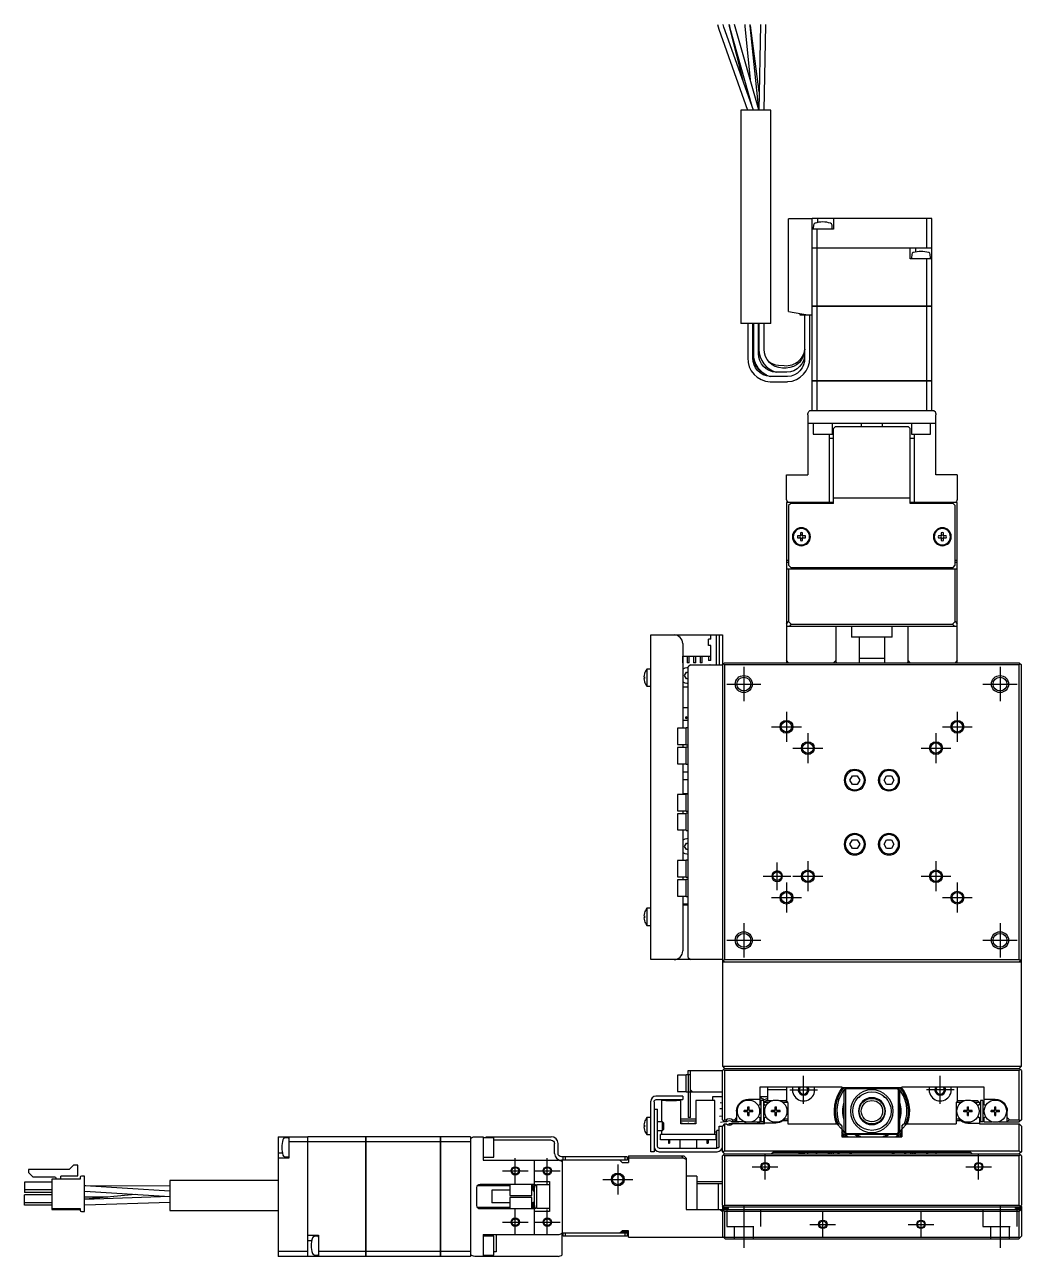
# Model space of a CAD drawing. Extents: x 0 to 1223, y -8 to 941.
# Drawn here: x 349.7 to 583.1, y -4 to 284.4 of the extents above; entities that cross this region are included whole.
import ezdxf

# ---------------------------------------------------------------- set-up
doc = ezdxf.new("R2010")
doc.units = 0
doc.header["$LTSCALE"] = 0.5
doc.linetypes.add('CENTER', pattern=[50.8, 31.75, -6.35, 6.35, -6.35])
doc.linetypes.add('DASHED', pattern=[19.05, 12.7, -6.35])
for name, color, linetype in [('MSM_CENTER', 1, 'CENTER'), ('MSM_CONTINUOUS', 7, 'CONTINUOUS'), ('MSM_DASHED', 4, 'DASHED'), ('MSM_NARROW', 5, 'CONTINUOUS')]:
    doc.layers.add(name, color=color, linetype=linetype)

msp = doc.modelspace()

# ---------------------------------------------------------------- linework, layer by layer
at = {"layer": 'MSM_CENTER'}
for p, q in [((518.09, 134), (518.09, 126)), ((578.09, 134), (578.09, 126)), ((514.09, 130), (522.09, 130)), ((574.09, 130), (582.09, 130)), ((528.09, 123.5), (528.09, 116.5)), ((568.09, 123.5), (568.09, 116.5)), ((524.59, 120), (531.59, 120)), ((533.09, 118.5), (533.09, 111.5)), ((563.09, 118.5), (563.09, 111.5)), ((564.59, 120), (571.59, 120)), ((529.59, 115), (536.59, 115)), ((559.59, 115), (566.59, 115)), ((525.89, 81.75), (525.89, 88.25)), ((533.09, 88.5), (533.09, 81.5)), ((563.09, 88.5), (563.09, 81.5)), ((522.64, 85), (529.14, 85)), ((529.59, 85), (536.59, 85)), ((559.59, 85), (566.59, 85)), ((528.09, 83.5), (528.09, 76.5)), ((568.09, 83.5), (568.09, 76.5)), ((524.59, 80), (531.59, 80)), ((564.59, 80), (571.59, 80)), ((518.09, 74), (518.09, 66)), ((578.09, 74), (578.09, 66)), ((514.09, 70), (522.09, 70)), ((574.09, 70), (582.09, 70)), ((532.09, 31.75), (532.09, 38.25)), ((564.09, 31.75), (564.09, 38.25)), ((528.84, 35), (535.34, 35)), ((567.34, 35), (560.84, 35)), ((464.59, 13), (464.59, 19)), ((472.09, 13), (472.09, 19)), ((488.59, 17.5), (488.59, 10.5)), ((523.09, 14), (523.09, 20)), ((573.09, 14), (573.09, 20)), ((461.59, 16), (467.59, 16)), ((469.09, 16), (475.09, 16)), ((520.09, 17), (526.09, 17)), ((570.09, 17), (576.09, 17)), ((485.09, 14), (492.09, 14)), ((464.59, 1), (464.59, 7)), ((472.09, 1), (472.09, 7)), ((518.09, 8), (518.09, -2)), ((536.59, 0.5), (536.59, 6.5)), ((559.59, 0.5), (559.59, 6.5)), ((578.09, 8), (578.09, -2)), ((461.59, 4), (467.59, 4)), ((469.09, 4), (475.09, 4)), ((533.59, 3.5), (539.59, 3.5)), ((556.59, 3.5), (562.59, 3.5))]:
    msp.add_line(p, q, dxfattribs=at)
at = {"layer": 'MSM_CONTINUOUS'}
for p, q in [((511.96, 284.4), (512.22, 283.37)), ((512.22, 283.37), (518.95, 264.4)), ((513.44, 283.8), (513.28, 284.4)), ((513.45, 283.8), (513.28, 284.4)), ((520.33, 264.4), (513.44, 283.8)), ((514.63, 284.4), (514.76, 283.64)), ((514.64, 284.4), (514.81, 283.55)), ((514.76, 283.64), (517.87, 271.33)), ((514.81, 283.55), (520, 265.34)), ((516.06, 283.91), (515.95, 284.4)), ((521.59, 264.49), (516.06, 283.91)), ((518.3, 284.4), (518.33, 283.99)), ((518.33, 283.99), (519.57, 271.58)), ((519.62, 284.12), (519.6, 284.4)), ((521.58, 264.52), (519.62, 284.12)), ((521.68, 268.7), (519.63, 284.16)), ((521.99, 284.32), (521.59, 264.4)), ((521.99, 284.4), (521.99, 284.32)), ((521.99, 284.4), (521.99, 284.25)), ((522.89, 264.4), (523.29, 284.29)), ((523.29, 284.29), (523.29, 284.4)), ((524.44, 264.4), (517.44, 264.4)), ((517.44, 264.4), (517.44, 214.4)), ((524.44, 214.4), (524.44, 264.4)), ((528.59, 217.26), (528.59, 238.9)), ((534.09, 238.9), (528.59, 238.9)), ((534.09, 201), (534.09, 239)), ((562.09, 239), (534.09, 239)), ((539.09, 236.5), (534.09, 236.5)), ((534.43, 237.48), (534.36, 236.71)), ((535.25, 232.11), (535.25, 236.5)), ((535.34, 239), (535.34, 238.06)), ((538.82, 236.71), (538.76, 237.48)), ((539.09, 239), (539.09, 236.5)), ((560.94, 232.11), (560.94, 239)), ((562.09, 232.11), (562.09, 239)), ((534.09, 232.11), (562.09, 232.11)), ((562.09, 232.1), (534.09, 232.1)), ((534.1, 232.1), (534.1, 232.11)), ((535.25, 232.1), (535.25, 232.11)), ((535.25, 218.5), (535.25, 232.1)), ((557.09, 229.6), (557.09, 232.1)), ((558.34, 232.1), (558.34, 231.17)), ((560.93, 232.1), (560.93, 232.11)), ((562.08, 232.1), (562.08, 232.11)), ((562.09, 218.5), (562.09, 232.1)), ((562.09, 229.6), (557.09, 229.6)), ((557.43, 230.59), (557.36, 229.82)), ((560.94, 218.5), (560.94, 229.6)), ((561.82, 229.82), (561.76, 230.59)), ((528.59, 217.26), (533.49, 216.4)), ((531.29, 216.4), (531.29, 216.79)), ((534.09, 216.4), (531.29, 216.4)), ((532.34, 216.4), (532.34, 206.4)), ((533.54, 206.4), (533.54, 216.4)), ((534.09, 218.5), (562.09, 218.5)), ((562.09, 218.49), (534.09, 218.49)), ((534.1, 218.5), (534.1, 218.49)), ((535.25, 218.5), (535.25, 218.49)), ((535.25, 201), (535.25, 218.49)), ((560.93, 218.5), (560.93, 218.49)), ((560.94, 201), (560.94, 218.49)), ((562.08, 218.5), (562.08, 218.49)), ((562.09, 201), (562.09, 218.49)), ((524.44, 214.4), (517.44, 214.4)), ((519.04, 214.4), (519.04, 206.4)), ((520.24, 206.4), (520.24, 214.4)), ((520.34, 214.4), (520.34, 207.4)), ((521.54, 207.4), (521.54, 214.4)), ((521.64, 214.4), (521.64, 207.4)), ((522.84, 208.4), (522.84, 214.4)), ((521.69, 206.69), (521.54, 207.9)), ((532.34, 208.88), (532.34, 208.64)), ((521.64, 207.4), (521.7, 206.69)), ((521.7, 206.66), (521.69, 206.69)), ((521.7, 206.69), (521.7, 206.66)), ((528.34, 202), (524.24, 202)), ((524.25, 202.01), (524.28, 202)), ((528.18, 203), (525.7, 203)), ((527.58, 204.48), (526.19, 204.6)), ((528.03, 204), (527.15, 204)), ((524.24, 200.8), (528.34, 200.8)), ((534.09, 201), (562.09, 201)), ((534.09, 194), (534.09, 200.99)), ((562.09, 200.99), (534.09, 200.99)), ((534.1, 201), (534.1, 200.99)), ((535.25, 201), (535.25, 200.99)), ((535.25, 194), (535.25, 200.99)), ((560.93, 201), (560.93, 200.99)), ((560.94, 194), (560.94, 200.99)), ((562.08, 201), (562.08, 200.99)), ((562.09, 194), (562.09, 200.99)), ((562.71, 194), (533.47, 194)), ((533.09, 193), (533.09, 179)), ((563.09, 191), (533.09, 191)), ((534.34, 191), (534.34, 188.5)), ((538.84, 188.5), (538.84, 191)), ((545.59, 191), (545.59, 190.3)), ((550.59, 190.3), (550.59, 191)), ((557.34, 191), (557.34, 188.5)), ((561.84, 188.5), (561.84, 191)), ((563.09, 179), (563.09, 193)), ((534.34, 188.5), (538.84, 188.5)), ((538.09, 188.5), (538.09, 172.3)), ((539.09, 187.5), (538.09, 187.5)), ((539.59, 190.3), (539.09, 189.8)), ((539.09, 172.3), (539.09, 189.8)), ((539.59, 190.3), (556.59, 190.3)), ((557.09, 189.8), (556.59, 190.3)), ((557.09, 172.3), (557.09, 189.8)), ((558.09, 187.5), (557.09, 187.5)), ((557.34, 188.5), (561.84, 188.5)), ((558.09, 172.3), (558.09, 188.5)), ((528.09, 179), (533.09, 179)), ((528.09, 173.5), (528.09, 179)), ((568.09, 179), (563.09, 179)), ((568.09, 179), (568.09, 173.5)), ((557.09, 173.5), (539.09, 173.5)), ((539.09, 172.5), (528.09, 172.5)), ((528.09, 172.5), (528.09, 135)), ((529.09, 172.3), (528.59, 171.8)), ((528.59, 171.8), (528.59, 157.8)), ((539.09, 172.3), (529.09, 172.3)), ((568.09, 172.5), (557.09, 172.5)), ((567.09, 172.3), (557.09, 172.3)), ((567.59, 171.8), (567.09, 172.3)), ((567.59, 157.8), (567.59, 171.8)), ((568.09, 135), (568.09, 172.5)), ((531.35, 164.74), (530.67, 164.74)), ((531.35, 165.42), (531.35, 164.74)), ((531.83, 164.74), (531.83, 165.42)), ((532.51, 164.74), (531.83, 164.74)), ((564.35, 164.74), (563.67, 164.74)), ((564.35, 165.42), (564.35, 164.74)), ((564.83, 164.74), (564.83, 165.42)), ((565.51, 164.74), (564.83, 164.74)), ((530.67, 164.26), (531.35, 164.26)), ((531.35, 164.26), (531.35, 163.58)), ((531.83, 163.58), (531.83, 164.26)), ((531.83, 164.26), (532.51, 164.26)), ((563.67, 164.26), (564.35, 164.26)), ((564.35, 164.26), (564.35, 163.58)), ((564.83, 164.26), (565.51, 164.26)), ((564.83, 163.58), (564.83, 164.26)), ((528.09, 159), (528.59, 159)), ((567.59, 159), (568.09, 159)), ((528.59, 158.5), (528.09, 158.5)), ((528.09, 157), (568.09, 157)), ((528.59, 157.8), (529.09, 157.3)), ((528.59, 157), (528.59, 144.61)), ((529.09, 157.3), (567.09, 157.3)), ((538.09, 157.3), (538.09, 157)), ((539.84, 157), (539.84, 157.3)), ((543.09, 157.3), (543.09, 157.2)), ((543.09, 157.2), (553.09, 157.2)), ((543.09, 157.2), (543.29, 157)), ((552.89, 157), (553.09, 157.2)), ((553.09, 157.2), (553.09, 157.3)), ((556.34, 157.3), (556.34, 157)), ((558.09, 157), (558.09, 157.3)), ((567.09, 157.3), (567.59, 157.8)), ((568.09, 158.5), (567.59, 158.5)), ((567.59, 144.61), (567.59, 157)), ((528.09, 144.11), (528.59, 144.61)), ((528.59, 144.61), (529.2, 144)), ((566.98, 144), (567.59, 144.61)), ((567.59, 144.61), (568.09, 144.11)), ((496.29, 65.5), (496.29, 141.5)), ((496.29, 141.5), (513.09, 141.5)), ((510.34, 140.5), (510.34, 141.5)), ((511.59, 141.5), (511.59, 134.5)), ((512.29, 141.5), (512.29, 134.5)), ((513.09, 141.5), (513.09, 40.5)), ((568.09, 143.5), (528.09, 143.5)), ((529.2, 144), (528.7, 143.5)), ((529.2, 144), (566.98, 144)), ((539.61, 143.5), (539.61, 135.5)), ((543.34, 143.5), (543.34, 141)), ((552.84, 141), (552.84, 143.5)), ((556.58, 135.5), (556.58, 143.5)), ((567.48, 143.5), (566.98, 144)), ((503.79, 139.5), (503.79, 119.65)), ((509.84, 139), (509.84, 140.5)), ((510.34, 140.5), (509.84, 140.5)), ((510.34, 139), (509.84, 139)), ((510.34, 135.5), (510.34, 139)), ((552.84, 141), (543.34, 141)), ((545.09, 141), (545.09, 135)), ((551.09, 135), (551.09, 141)), ((503.79, 136.5), (510.34, 136.5)), ((503.84, 135), (503.84, 136.5)), ((504.84, 136.5), (504.84, 135)), ((505.34, 135), (505.34, 136.5)), ((506.34, 136.5), (506.34, 135)), ((506.84, 135), (506.84, 136.5)), ((507.84, 136.5), (507.84, 135)), ((508.34, 135), (508.34, 136.5)), ((509.84, 136.5), (509.84, 135.5)), ((551.09, 136), (545.09, 136)), ((495.39, 133.5), (495.39, 129.5)), ((496.29, 133.5), (495.39, 133.5)), ((503.84, 135), (503.79, 135)), ((504.23, 132), (504.66, 132.75)), ((504.66, 132.75), (505.09, 132.75)), ((505.34, 135), (504.84, 135)), ((505.59, 134.5), (505.09, 134)), ((505.09, 66), (505.09, 134)), ((505.59, 134.5), (513.09, 134.5)), ((506.84, 135), (506.34, 135)), ((508.34, 135), (507.84, 135)), ((510.34, 135.5), (509.84, 135.5)), ((513.09, 134.5), (513.59, 135)), ((513.59, 134.5), (513.34, 134.75)), ((513.59, 135), (582.59, 135)), ((513.59, 134.5), (513.59, 65.5)), ((582.59, 134.5), (513.59, 134.5)), ((528.59, 135), (528.09, 135.5)), ((539.61, 135.5), (539.11, 135)), ((539.79, 135), (539.61, 135.5)), ((556.58, 135.5), (556.4, 135)), ((557.08, 135), (556.58, 135.5)), ((568.09, 135.5), (567.59, 135)), ((582.59, 135), (583.09, 134.5)), ((582.84, 134.75), (582.59, 134.5)), ((582.59, 65.5), (582.59, 134.5)), ((583.09, 40.5), (583.09, 134.5)), ((494.7, 131.7), (494.84, 131.7)), ((494.84, 131.3), (494.7, 131.3)), ((494.84, 132.45), (494.84, 132.43)), ((494.84, 131.7), (494.84, 131.3)), ((494.84, 130.57), (494.84, 130.55)), ((504.66, 131.25), (504.23, 132)), ((505.09, 131.25), (504.66, 131.25)), ((495.39, 129.5), (496.29, 129.5)), ((503.79, 129.35), (505.09, 129.35)), ((505.09, 124.45), (503.79, 124.45)), ((505.09, 121.5), (503.79, 121.5)), ((502.59, 119.65), (502.59, 115.85)), ((504.59, 119.65), (502.59, 119.65)), ((504.59, 115.75), (504.59, 119.75)), ((505.09, 119.75), (504.59, 119.75)), ((502.59, 115.85), (504.59, 115.85)), ((503.79, 115.85), (503.79, 115.15)), ((504.59, 115.75), (505.09, 115.75)), ((502.59, 115.15), (502.59, 111.35)), ((504.59, 115.15), (502.59, 115.15)), ((504.59, 111.25), (504.59, 115.25)), ((505.09, 115.25), (504.59, 115.25)), ((502.59, 111.35), (504.59, 111.35)), ((503.79, 111.35), (503.79, 104.15)), ((504.59, 111.25), (505.09, 111.25)), ((503.79, 109.42), (505.09, 109.42)), ((505.09, 107.54), (503.79, 107.54)), ((542.94, 107.5), (543.52, 108.5)), ((543.52, 106.5), (542.94, 107.5)), ((543.52, 108.5), (544.67, 108.5)), ((544.67, 108.5), (545.25, 107.5)), ((545.25, 107.5), (544.67, 106.5)), ((550.94, 107.5), (551.52, 108.5)), ((551.52, 106.5), (550.94, 107.5)), ((551.52, 108.5), (552.67, 108.5)), ((552.67, 108.5), (553.25, 107.5)), ((553.25, 107.5), (552.67, 106.5)), ((502.59, 104.15), (502.59, 100.35)), ((504.59, 104.15), (502.59, 104.15)), ((503.79, 104.34), (505.09, 104.34)), ((504.59, 100.25), (504.59, 104.25)), ((505.09, 104.25), (504.59, 104.25)), ((544.67, 106.5), (543.52, 106.5)), ((552.67, 106.5), (551.52, 106.5)), ((502.59, 100.35), (504.59, 100.35)), ((502.59, 99.65), (502.59, 95.85)), ((504.59, 99.65), (502.59, 99.65)), ((503.79, 100.35), (503.79, 99.65)), ((504.59, 100.25), (505.09, 100.25)), ((504.59, 95.75), (504.59, 99.75)), ((505.09, 99.75), (504.59, 99.75)), ((502.59, 95.85), (504.59, 95.85)), ((503.79, 95.85), (503.79, 88.65)), ((504.59, 95.75), (505.09, 95.75)), ((504.23, 92), (504.66, 92.75)), ((504.66, 92.75), (505.09, 92.75)), ((542.94, 92.5), (543.52, 93.5)), ((543.52, 91.5), (542.94, 92.5)), ((543.52, 93.5), (544.67, 93.5)), ((544.67, 93.5), (545.25, 92.5)), ((545.25, 92.5), (544.67, 91.5)), ((550.94, 92.5), (551.52, 93.5)), ((551.52, 91.5), (550.94, 92.5)), ((551.52, 93.5), (552.67, 93.5)), ((552.67, 93.5), (553.25, 92.5)), ((553.25, 92.5), (552.67, 91.5)), ((504.66, 91.25), (504.23, 92)), ((505.09, 91.25), (504.66, 91.25)), ((544.67, 91.5), (543.52, 91.5)), ((552.67, 91.5), (551.52, 91.5)), ((502.59, 88.65), (502.59, 84.85)), ((504.59, 88.65), (502.59, 88.65)), ((504.59, 84.75), (504.59, 88.75)), ((505.09, 88.75), (504.59, 88.75)), ((502.59, 84.85), (504.59, 84.85)), ((502.59, 84.15), (502.59, 80.35)), ((504.59, 84.15), (502.59, 84.15)), ((503.79, 84.85), (503.79, 84.15)), ((504.59, 84.75), (505.09, 84.75)), ((504.59, 80.25), (504.59, 84.25)), ((505.09, 84.25), (504.59, 84.25)), ((502.59, 80.35), (504.59, 80.35)), ((503.79, 80.35), (503.79, 67.5)), ((505.09, 78.5), (503.79, 78.5)), ((505.09, 78.2), (503.79, 78.2)), ((504.59, 80.25), (505.09, 80.25)), ((494.7, 75.7), (494.84, 75.7)), ((494.84, 75.3), (494.7, 75.3)), ((494.84, 76.45), (494.84, 76.43)), ((494.84, 75.7), (494.84, 75.3)), ((495.39, 77.5), (495.39, 73.5)), ((496.29, 77.5), (495.39, 77.5)), ((494.84, 74.57), (494.84, 74.55)), ((495.39, 73.5), (496.29, 73.5)), ((513.09, 65.5), (496.29, 65.5)), ((505.09, 66), (505.59, 65.5)), ((513.59, 65), (513.09, 65.5)), ((513.09, 65), (583.09, 65)), ((513.34, 65.25), (513.59, 65.5)), ((513.59, 65.5), (582.59, 65.5)), ((582.59, 65.5), (582.84, 65.25)), ((582.84, 65.25), (582.59, 65)), ((583.09, 65.5), (582.84, 65.25)), ((513.09, 40.5), (583.09, 40.5)), ((513.09, 40.5), (513.59, 40)), ((583.09, 40.5), (582.59, 40)), ((502.59, 38.4), (502.59, 34.6)), ((504.59, 38.4), (502.59, 38.4)), ((504.59, 34.5), (504.59, 38.5)), ((505.59, 38.5), (504.59, 38.5)), ((505.09, 38.5), (505.09, 39.5)), ((505.09, 39.5), (513.09, 39.5)), ((505.09, 38.5), (505.09, 28.5)), ((505.59, 28.5), (505.59, 39.5)), ((513.34, 39.75), (513.09, 39.5)), ((513.09, 28), (513.09, 39.5)), ((513.34, 39.75), (513.59, 40)), ((513.59, 39.5), (513.34, 39.75)), ((513.59, 40), (582.59, 40)), ((513.59, 39.5), (513.59, 28)), ((582.59, 39.5), (513.59, 39.5)), ((582.59, 40), (582.84, 39.75)), ((582.84, 39.75), (582.59, 39.5)), ((582.59, 28), (582.59, 39.5)), ((583.09, 39.5), (582.84, 39.75)), ((583.09, 39.5), (583.09, 28)), ((506.09, 34.5), (505.59, 35)), ((521.89, 35.7), (541.09, 35.7)), ((521.89, 31.55), (521.89, 35.7)), ((523.64, 35.7), (523.64, 32.5)), ((528.14, 35), (523.64, 35)), ((528.14, 32.5), (528.14, 35.7)), ((541.09, 35.7), (541.09, 35.5)), ((541.09, 35.5), (555.09, 35.5)), ((541.59, 34.7), (542.39, 35.5)), ((541.59, 25.3), (541.59, 34.7)), ((541.89, 35), (541.89, 25)), ((554.09, 35.2), (542.09, 35.2)), ((553.79, 35.5), (554.59, 34.7)), ((554.29, 25), (554.29, 35)), ((554.59, 34.7), (554.59, 25.3)), ((555.09, 35.7), (555.09, 35.5)), ((555.09, 35.7), (574.29, 35.7)), ((568.09, 35.7), (568.09, 32.3)), ((574.29, 35.7), (574.29, 31.55)), ((496.29, 20.5), (496.29, 32.3)), ((497.09, 32.2), (497.09, 20.5)), ((503.79, 33.5), (497.49, 33.5)), ((497.59, 32.7), (503.79, 32.7)), ((499.84, 32.5), (498.84, 32.5)), ((498.84, 32.5), (498.84, 27.5)), ((499.84, 32.5), (499.84, 32.4)), ((502.34, 32.4), (499.84, 32.4)), ((500.64, 32.4), (500.64, 32.5)), ((501.54, 32.5), (500.64, 32.5)), ((501.02, 32.4), (501.02, 32.5)), ((501.17, 32.4), (501.17, 32.5)), ((501.54, 32.4), (501.54, 32.5)), ((503.34, 32.5), (502.34, 32.5)), ((502.34, 32.5), (502.34, 32.4)), ((502.59, 34.6), (504.59, 34.6)), ((503.34, 27), (503.34, 32.5)), ((503.79, 33.5), (503.79, 32.7)), ((504.59, 34.5), (513.09, 34.5)), ((511.34, 32.5), (506.84, 32.5)), ((506.84, 32.5), (506.84, 27)), ((510.84, 32.5), (510.84, 33.47)), ((510.84, 33.47), (513.09, 33.47)), ((511.34, 24.5), (511.34, 32.5)), ((513.09, 31.9), (512.6, 31.95)), ((519.19, 32.8), (521.89, 32.8)), ((521.89, 33.47), (523.64, 33.47)), ((522.09, 32.34), (521.89, 32.26)), ((522.69, 32.5), (522.09, 32.5)), ((522.09, 32.5), (522.09, 27.5)), ((523.64, 33), (522.46, 32.5)), ((522.69, 32.5), (522.69, 27.5)), ((523.39, 32.5), (522.89, 32)), ((522.89, 31.55), (522.89, 32)), ((523.93, 32), (522.89, 32)), ((523.39, 32.5), (524.88, 32.5)), ((526.31, 32.5), (528.14, 32.5)), ((528.39, 32), (527.25, 32)), ((528.39, 32), (527.89, 32.5)), ((528.08, 32.31), (528.09, 32.31)), ((528.09, 32.5), (528.09, 32.3)), ((528.39, 32), (528.39, 27)), ((545.12, 33.2), (544.93, 33.2)), ((545.12, 33.2), (545.34, 33.43)), ((545.17, 33.43), (545.34, 33.43)), ((545.34, 33.43), (545.34, 33.56)), ((545.34, 33.56), (545.34, 33.56)), ((549.16, 32.97), (549.16, 32.97)), ((550.84, 33.56), (550.84, 33.56)), ((550.84, 33.56), (550.84, 33.43)), ((550.84, 33.43), (551.01, 33.43)), ((550.84, 33.43), (551.07, 33.2)), ((551.26, 33.2), (551.07, 33.2)), ((568.29, 32.5), (567.79, 32)), ((567.79, 32), (567.79, 27)), ((568.93, 32), (567.79, 32)), ((568.29, 32.5), (569.88, 32.5)), ((571.31, 32.5), (572.79, 32.5)), ((573.29, 32), (572.25, 32)), ((573.29, 32), (572.79, 32.5)), ((573.29, 32), (573.29, 31.55)), ((574.09, 32.5), (573.49, 32.5)), ((573.49, 32.5), (573.49, 27.5)), ((574.09, 32.5), (574.09, 27.5)), ((574.29, 32.8), (576.99, 32.8)), ((497.09, 30.5), (497.89, 30.5)), ((497.89, 21.7), (497.89, 30.5)), ((513.09, 28.86), (512.43, 28.74)), ((512.48, 30.65), (513.09, 30.6)), ((516.39, 30), (516.39, 27.5)), ((518.19, 29.86), (518.19, 30.14)), ((518.99, 30.14), (518.19, 30.14)), ((518.99, 29.86), (518.19, 29.86)), ((518.72, 30.14), (518.72, 29.86)), ((519.05, 31), (519.34, 31)), ((519.05, 30.21), (519.05, 31)), ((519.34, 30.47), (519.05, 30.47)), ((519.05, 29), (519.05, 29.8)), ((519.34, 29.53), (519.05, 29.53)), ((519.05, 29), (519.34, 29)), ((519.34, 30.21), (519.34, 31)), ((519.34, 29), (519.34, 29.8)), ((520.19, 30.14), (519.4, 30.14)), ((520.19, 29.86), (519.4, 29.86)), ((519.66, 29.86), (519.66, 30.14)), ((520.19, 29.86), (520.19, 30.14)), ((521.63, 31.4), (521.89, 31.55)), ((522.89, 31.55), (523.12, 31.42)), ((524.59, 29.86), (524.59, 30.14)), ((525.39, 30.14), (524.59, 30.14)), ((525.39, 29.86), (524.59, 29.86)), ((525.12, 30.14), (525.12, 29.86)), ((525.45, 31), (525.74, 31)), ((525.45, 30.21), (525.45, 31)), ((525.74, 30.47), (525.45, 30.47)), ((525.45, 29), (525.45, 29.8)), ((525.74, 29.53), (525.45, 29.53)), ((525.45, 29), (525.74, 29)), ((525.74, 30.21), (525.74, 31)), ((525.74, 29), (525.74, 29.8)), ((526.59, 30.14), (525.8, 30.14)), ((526.59, 29.86), (525.8, 29.86)), ((526.06, 29.86), (526.06, 30.14)), ((526.59, 29.86), (526.59, 30.14)), ((550.89, 31.38), (550.89, 31.44)), ((550.89, 31.38), (550.96, 31.31)), ((569.59, 29.86), (569.59, 30.14)), ((570.39, 30.14), (569.59, 30.14)), ((570.39, 29.86), (569.59, 29.86)), ((570.12, 30.14), (570.12, 29.86)), ((570.45, 31), (570.74, 31)), ((570.45, 30.21), (570.45, 31)), ((570.74, 30.47), (570.45, 30.47)), ((570.45, 29), (570.45, 29.8)), ((570.74, 29.53), (570.45, 29.53)), ((570.45, 29), (570.74, 29)), ((570.74, 30.21), (570.74, 31)), ((570.74, 29), (570.74, 29.8)), ((571.59, 30.14), (570.8, 30.14)), ((571.59, 29.86), (570.8, 29.86)), ((571.06, 29.86), (571.06, 30.14)), ((571.59, 29.86), (571.59, 30.14)), ((573.29, 31.55), (573.07, 31.42)), ((574.55, 31.4), (574.29, 31.55)), ((575.99, 29.86), (575.99, 30.14)), ((576.79, 30.14), (575.99, 30.14)), ((576.79, 29.86), (575.99, 29.86)), ((576.52, 30.14), (576.52, 29.86)), ((576.85, 31), (577.14, 31)), ((576.85, 30.21), (576.85, 31)), ((577.14, 30.47), (576.85, 30.47)), ((576.85, 29), (576.85, 29.8)), ((577.14, 29.53), (576.85, 29.53)), ((576.85, 29), (577.14, 29)), ((577.14, 30.21), (577.14, 31)), ((577.14, 29), (577.14, 29.8)), ((577.99, 30.14), (577.2, 30.14)), ((577.99, 29.86), (577.2, 29.86)), ((577.46, 29.86), (577.46, 30.14)), ((577.99, 29.86), (577.99, 30.14)), ((579.79, 27.5), (579.79, 30)), ((494.7, 26.7), (494.84, 26.7)), ((494.84, 26.3), (494.7, 26.3)), ((494.84, 27.45), (494.84, 27.43)), ((494.84, 26.7), (494.84, 26.3)), ((495.39, 28.5), (495.39, 24.5)), ((496.29, 28.5), (495.39, 28.5)), ((499.09, 27.5), (497.89, 27.5)), ((499.09, 25.5), (499.09, 27.5)), ((499.29, 27.3), (499.09, 27.5)), ((499.29, 27.3), (499.29, 25.7)), ((503.34, 28.2), (506.84, 28.2)), ((503.34, 27.7), (506.84, 27.7)), ((506.84, 27), (503.34, 27)), ((505.59, 28.5), (505.09, 28.5)), ((512.29, 26.5), (513.09, 26.5)), ((512.29, 21.7), (512.29, 26.5)), ((512.66, 27.46), (513.49, 27.6)), ((513.09, 28), (513.34, 27.75)), ((513.59, 27), (513.09, 26.5)), ((513.09, 20.5), (513.09, 26.5)), ((513.34, 27.75), (513.59, 28)), ((513.59, 27.5), (513.34, 27.75)), ((513.59, 28), (513.86, 28)), ((514.03, 27.5), (513.59, 27.5)), ((513.59, 27), (513.59, 20.7)), ((513.59, 27), (514.03, 27)), ((513.86, 28), (514.03, 27.5)), ((522.89, 27), (514.59, 27)), ((514.59, 27), (514.59, 26.76)), ((515.26, 27.45), (516.94, 27.5)), ((515.52, 28), (515.35, 27.5)), ((518.48, 27.5), (515.35, 27.5)), ((515.52, 28), (515.89, 28)), ((516.39, 28.5), (515.89, 28)), ((515.89, 28), (516.39, 27.65)), ((519.91, 27.5), (521.89, 27.5)), ((520.93, 27.5), (522.89, 27.07)), ((521.89, 28.45), (521.63, 28.6)), ((521.89, 27.5), (521.89, 28.45)), ((521.89, 27.74), (522.09, 27.66)), ((522.69, 27.5), (522.09, 27.5)), ((522.46, 27.5), (522.89, 27.32)), ((522.89, 28.45), (523.12, 28.58)), ((522.89, 28.45), (522.89, 27)), ((525.59, 27.2), (522.89, 27.2)), ((528.39, 27.7), (527.19, 27.7)), ((527.74, 28.2), (528.39, 28.2)), ((528.39, 27), (540.59, 27)), ((541.09, 25.79), (539.89, 27)), ((540.59, 27), (541.09, 26.5)), ((541.09, 26.5), (541.09, 24)), ((549.15, 27.04), (549.16, 27.04)), ((550.96, 28.69), (550.89, 28.62)), ((550.89, 28.56), (550.89, 28.62)), ((556.3, 27), (555.09, 25.79)), ((555.09, 26.5), (555.59, 27)), ((555.09, 26.5), (555.09, 24)), ((555.59, 27), (567.79, 27)), ((567.79, 28.2), (568.45, 28.2)), ((569, 27.7), (567.79, 27.7)), ((570.59, 27.2), (573.29, 27.2)), ((573.29, 28.45), (573.07, 28.58)), ((573.29, 28.45), (573.29, 27)), ((573.29, 27), (582.59, 27)), ((574.09, 27.5), (573.49, 27.5)), ((574.29, 28.45), (574.55, 28.6)), ((574.29, 28.45), (574.29, 27.5)), ((574.29, 27.5), (576.28, 27.5)), ((577.71, 27.5), (582.59, 27.5)), ((580.29, 28), (579.79, 28.5)), ((579.79, 27.65), (580.29, 28)), ((580.29, 28), (582.59, 28)), ((582.59, 28), (582.84, 27.75)), ((583.09, 28), (582.59, 27.5)), ((582.59, 20.7), (582.59, 27)), ((583.09, 26.5), (582.59, 27)), ((583.09, 26.5), (583.09, 20.5)), ((409.09, 24), (409.09, -4)), ((409.09, 24), (415.98, 24)), ((411.38, 23.73), (410.62, 23.66)), ((411.59, 24), (411.59, 19)), ((415.98, -4), (415.98, 24)), ((415.99, 23.99), (415.98, 23.99)), ((429.59, 24), (415.99, 24)), ((415.99, -4), (415.99, 24)), ((429.59, -4), (429.59, 24)), ((429.59, 23.99), (429.6, 23.99)), ((447.09, 24), (429.6, 24)), ((429.6, 24), (429.6, -4)), ((447.09, -4), (447.09, 24)), ((447.09, 23.99), (447.1, 23.99)), ((454.09, 24), (447.1, 24)), ((447.1, 24), (447.1, -4)), ((454.09, 24), (454.09, -4)), ((455.09, 24), (457.09, 24)), ((457.09, 24), (457.09, 18.5)), ((459.59, 23.75), (457.09, 23.75)), ((457.79, 23.75), (457.79, 24)), ((457.79, 24), (472.99, 24)), ((458.29, 24), (458.29, 23.75)), ((459.59, 19.25), (459.59, 23.75)), ((472.99, 23.2), (459.59, 23.2)), ((494.84, 25.57), (494.84, 25.55)), ((495.39, 24.5), (496.29, 24.5)), ((497.89, 25.5), (499.09, 25.5)), ((498.59, 23.3), (498.59, 24.5)), ((511.59, 24.5), (498.59, 24.5)), ((511.59, 23.3), (498.59, 23.3)), ((498.84, 25.5), (498.84, 24.5)), ((499.09, 25.5), (499.29, 25.7)), ((500.47, 23.3), (500.47, 22.5)), ((500.72, 23.3), (500.72, 22.5)), ((503.09, 23.3), (503.09, 21.3)), ((507.09, 21.3), (507.09, 23.3)), ((509.47, 23.3), (509.47, 22.5)), ((509.72, 23.3), (509.72, 22.5)), ((511.34, 25.19), (511.79, 25.19)), ((511.59, 23.3), (511.59, 24.5)), ((511.79, 21.5), (511.79, 25.5)), ((512.29, 25.5), (511.79, 25.5)), ((541.09, 24), (555.09, 24)), ((542.39, 24.5), (541.59, 25.3)), ((542.09, 24.8), (554.09, 24.8)), ((553.79, 24.5), (542.39, 24.5)), ((554.59, 25.3), (553.79, 24.5)), ((409.09, 20.25), (410.03, 20.25)), ((415.98, 22.85), (411.59, 22.85)), ((415.99, 22.84), (415.98, 22.84)), ((429.59, 22.85), (415.99, 22.85)), ((429.59, 22.84), (429.6, 22.84)), ((447.09, 22.85), (429.6, 22.85)), ((447.09, 22.84), (447.1, 22.84)), ((454.09, 22.85), (447.1, 22.85)), ((473.79, 20.1), (473.79, 22.4)), ((474.59, 20.1), (474.59, 22.4)), ((497.09, 20.5), (496.29, 20.5)), ((498.29, 21.3), (511.89, 21.3)), ((498.29, 20.5), (511.89, 20.5)), ((500.47, 22.5), (500.72, 22.5)), ((509.47, 22.5), (509.72, 22.5)), ((511.79, 21.5), (512.24, 21.5)), ((513.59, 20), (513.09, 20.5)), ((513.24, 20.35), (513.59, 20.7)), ((513.59, 20.7), (582.59, 20.7)), ((524.94, 20.35), (524.59, 20)), ((571.24, 20.35), (524.94, 20.35)), ((532.39, 20), (530.41, 20.35)), ((533.09, 20), (533.09, 20.35)), ((563.09, 20.35), (563.09, 20)), ((571.59, 20), (571.24, 20.35)), ((582.59, 20.7), (582.94, 20.35)), ((583.09, 20.5), (582.59, 20)), ((361.14, 17.38), (360.12, 16.36)), ((362.14, 17.38), (361.14, 17.38)), ((362.14, 14.85), (362.14, 17.38)), ((411.59, 19), (409.09, 19)), ((410.62, 19.34), (411.38, 19.27)), ((457.09, 19.25), (459.59, 19.25)), ((457.09, 18.5), (474.59, 18.5)), ((469.09, 12.87), (469.09, 18.5)), ((490.79, 19.3), (475.39, 19.3)), ((490.79, 18.5), (475.39, 18.5)), ((475.59, 18.5), (475.59, 1.5)), ((475.79, 18.5), (475.79, 19.3)), ((476.29, 19.3), (476.29, 18.5)), ((489.59, 18), (489.09, 18.5)), ((489.59, 18), (491.09, 18)), ((490.29, 18.5), (490.29, 19.3)), ((490.79, 19.3), (490.79, 18.5)), ((491.09, 19.5), (491.09, 18)), ((491.09, 19.5), (504.09, 19.5)), ((503.98, 19), (491.09, 19)), ((503.98, 19), (503.48, 19.5)), ((504.59, 18.69), (503.98, 19)), ((504.09, 19.5), (504.59, 19)), ((504.59, 19), (504.59, 7)), ((513.34, 19.75), (513.09, 19.5)), ((513.09, 8), (513.09, 19.5)), ((513.59, 20), (513.34, 19.75)), ((513.59, 19.5), (513.34, 19.75)), ((513.59, 20), (582.59, 20)), ((513.59, 19.5), (513.59, 8)), ((582.59, 19.5), (513.59, 19.5)), ((582.84, 19.75), (582.59, 20)), ((582.84, 19.75), (582.59, 19.5)), ((582.59, 8), (582.59, 19.5)), ((583.09, 19.5), (582.84, 19.75)), ((583.09, 19.5), (583.09, 8)), ((350.58, 16.36), (350.58, 15.66)), ((360.12, 16.36), (350.58, 16.36)), ((350.58, 15.66), (351.58, 14.66)), ((351.58, 14.66), (356.71, 14.66)), ((358.14, 14.1), (358.14, 14.7)), ((358.29, 14.85), (362.14, 14.85)), ((362.67, 14.51), (362.67, 14.1)), ((363.69, 14.81), (362.97, 14.81)), ((363.69, 6.53), (363.69, 14.81)), ((507.09, 14.75), (504.59, 14.75)), ((507.09, 14.75), (507.09, 7)), ((356.04, 13.37), (349.69, 13.37)), ((349.69, 13.37), (349.69, 10.97)), ((356.04, 11.57), (349.69, 11.57)), ((362.67, 14.1), (356.04, 14.1)), ((356.04, 14.1), (356.04, 6.99)), ((356.99, 14.38), (356.99, 14.1)), ((364.02, 12.55), (363.69, 12.55)), ((363.9, 12.54), (363.69, 12.55)), ((383.69, 11.3), (363.9, 12.54)), ((383.69, 12.4), (364.02, 12.55)), ((383.69, 13.77), (383.69, 6.77)), ((409.09, 13.77), (383.69, 13.77)), ((455.59, 7.9), (455.59, 12.1)), ((463.29, 12.5), (455.7, 12.5)), ((456.39, 12.9), (468.79, 12.9)), ((463.29, 12.9), (463.29, 10.25)), ((468.49, 10.25), (468.49, 12.9)), ((468.79, 12.5), (468.49, 12.5)), ((468.79, 11.5), (468.79, 12.5)), ((468.99, 12.3), (468.79, 12.5)), ((468.99, 12.88), (468.99, 7.12)), ((469, 12.87), (469.09, 12.84)), ((469.09, 12.87), (469, 12.87)), ((469.09, 13.5), (472.59, 13.5)), ((469.59, 12.75), (469.59, 7.25)), ((472.59, 12.75), (469.59, 12.75)), ((472.59, 13.5), (472.59, 6.5)), ((507.09, 13.5), (513.09, 13.5)), ((513.09, 13), (507.09, 13)), ((512.09, 13), (512.09, 7)), ((356.04, 10.97), (349.69, 10.97)), ((349.69, 7.97), (349.69, 10.37)), ((356.04, 10.37), (349.69, 10.37)), ((363.69, 11.25), (363.82, 11.24)), ((363.69, 11.24), (364.47, 11.2)), ((364.36, 9.86), (363.69, 9.85)), ((363.97, 9.38), (363.69, 9.36)), ((363.77, 9.35), (363.69, 9.35)), ((383.69, 10), (363.77, 9.35)), ((363.81, 8.06), (383.69, 8.7)), ((363.82, 11.24), (383.68, 10)), ((375.54, 10.51), (363.97, 9.38)), ((369.21, 9.89), (364.36, 9.86)), ((459.09, 11.5), (459.09, 8.5)), ((463.29, 11.5), (459.09, 11.5)), ((463.29, 10.25), (468.49, 10.25)), ((468.49, 9.75), (463.29, 9.75)), ((463.29, 9.75), (463.29, 7.1)), ((468.79, 11.5), (468.49, 11.5)), ((468.49, 7.1), (468.49, 9.75)), ((468.79, 11.5), (468.99, 11.13)), ((468.99, 8.87), (468.79, 8.5)), ((356.04, 8.57), (349.69, 8.57)), ((356.04, 7.97), (349.69, 7.97)), ((356.04, 7.24), (362.67, 7.24)), ((356.04, 6.99), (362.67, 6.99)), ((362.67, 7.24), (362.67, 6.83)), ((362.97, 6.53), (363.69, 6.53)), ((363.69, 8.05), (363.81, 8.06)), ((383.69, 6.77), (409.09, 6.77)), ((455.7, 7.5), (463.29, 7.5)), ((468.79, 7.1), (456.39, 7.1)), ((463.29, 8.5), (459.09, 8.5)), ((468.79, 8.5), (468.49, 8.5)), ((468.49, 7.5), (468.79, 7.5)), ((468.79, 7.5), (468.79, 8.5)), ((468.79, 7.5), (468.99, 7.7)), ((469.08, 7.15), (469, 7.13)), ((469.09, 7.13), (469, 7.13)), ((469.09, 1.1), (469.09, 7.13)), ((472.59, 6.5), (469.09, 6.5)), ((469.59, 7.25), (472.59, 7.25)), ((504.59, 7), (583.09, 7)), ((512.59, 7), (513.09, 6.5)), ((513.09, 8), (513.34, 7.75)), ((513.09, 7.7), (513.19, 7.8)), ((513.09, 7.7), (513.09, 0.5)), ((513.09, 7.2), (514.49, 7.2)), ((513.59, 6.5), (513.09, 7)), ((513.19, 7.7), (513.19, 7.9)), ((513.34, 7.75), (513.59, 8)), ((513.34, 7.75), (513.59, 7.5)), ((513.49, 7.4), (514.19, 7.4)), ((513.59, 8), (582.59, 8)), ((582.59, 7.5), (513.59, 7.5)), ((582.59, 6.5), (513.59, 6.5)), ((513.59, 6.5), (513.59, 0.5)), ((514.49, 7.2), (514.49, 7.5)), ((581.69, 7.2), (581.69, 7.5)), ((583.09, 7.2), (581.69, 7.2)), ((581.99, 7.4), (582.69, 7.4)), ((582.59, 8), (582.84, 7.75)), ((582.59, 7.5), (582.84, 7.75)), ((583.09, 7), (582.59, 6.5)), ((582.59, 0.5), (582.59, 6.5)), ((582.84, 7.75), (583.09, 8)), ((582.99, 7.9), (582.99, 7.7)), ((582.99, 7.8), (583.09, 7.7)), ((583.09, 7.7), (583.09, 0.7)), ((415.99, 1), (418.49, 1)), ((418.27, 0.73), (417.51, 0.66)), ((418.49, 1), (418.49, -4)), ((457.09, 1.1), (474.59, 1.1)), ((457.09, 1.1), (457.09, -4)), ((459.59, 0.75), (457.09, 0.75)), ((459.59, -3.75), (459.59, 0.75)), ((460.09, 1.1), (460.09, -2.95)), ((475.59, 1.5), (490.79, 1.5)), ((475.59, -3.62), (475.59, 1.48)), ((475.79, 0.7), (475.79, 1.5)), ((490.79, 0.7), (475.79, 0.7)), ((476.29, 1.5), (476.29, 0.7)), ((489.09, 1.5), (489.59, 2)), ((489.34, 1.75), (491.09, 1.75)), ((491.09, 2), (489.59, 2)), ((490.29, 0.7), (490.29, 1.5)), ((490.79, 1.5), (490.79, 0.7)), ((491.09, 0.5), (491.09, 2)), ((491.09, 0.5), (513.29, 0.5)), ((513.09, 0.7), (513.79, 0)), ((513.44, 0.35), (513.59, 0.5)), ((513.59, 0.5), (582.59, 0.5)), ((582.39, 0), (513.79, 0)), ((582.39, 0), (583.09, 0.7)), ((582.59, 0.5), (582.74, 0.35)), ((415.98, -2.85), (409.09, -2.85)), ((415.99, -2.84), (415.98, -2.84)), ((415.99, -0.25), (416.92, -0.25)), ((429.59, -2.85), (418.49, -2.85)), ((429.59, -2.84), (429.6, -2.84)), ((447.09, -2.85), (429.6, -2.85)), ((447.09, -2.84), (447.1, -2.84)), ((454.09, -2.85), (447.1, -2.85)), ((415.98, -4), (409.09, -4)), ((415.99, -3.99), (415.98, -3.99)), ((429.59, -4), (415.99, -4)), ((417.51, -3.66), (418.27, -3.73)), ((429.59, -3.99), (429.6, -3.99)), ((447.09, -4), (429.6, -4)), ((447.09, -3.99), (447.1, -3.99)), ((454.09, -4), (447.1, -4)), ((474.59, -4), (455.09, -4)), ((457.09, -3.75), (459.59, -3.75)), ((460.09, -2.95), (459.59, -2.95))]:
    msp.add_line(p, q, dxfattribs=at)
at = {"layer": 'MSM_CONTINUOUS', "extrusion": (0, 0, -1)}
for centre, radius in [((-531.59, 164.5), 2.1), ((-531.59, 164.5), 1.9), ((-564.59, 164.5), 2.1), ((-564.59, 164.5), 1.9), ((-504.62, 122.13), 0.2), ((-544.09, 107.5), 2.5), ((-544.09, 107.5), 2.25), ((-552.09, 107.5), 2.5), ((-552.09, 107.5), 2.25), ((-544.09, 92.5), 2.5), ((-544.09, 92.5), 2.25), ((-552.09, 92.5), 2.5), ((-552.09, 92.5), 2.25), ((-548.09, 30), 5), ((-548.09, 30), 3.15)]:
    msp.add_circle(centre, radius, dxfattribs=at)
at = {"layer": 'MSM_CONTINUOUS'}
for centre, radius in [((518.09, 130), 1.62), ((578.09, 130), 1.62), ((528.09, 120), 1.23), ((568.09, 120), 1.23), ((533.09, 115), 1.23), ((563.09, 115), 1.23), ((525.89, 85), 1.01), ((533.09, 85), 1.23), ((563.09, 85), 1.23), ((528.09, 80), 1.23), ((568.09, 80), 1.23), ((518.09, 70), 1.62), ((578.09, 70), 1.62), ((519.19, 30), 2.6), ((525.59, 30), 2.6), ((548.09, 30), 4.5), ((548.09, 30), 3), ((570.59, 30), 2.6), ((576.99, 30), 2.6), ((523.09, 17), 0.783), ((573.09, 17), 0.783), ((464.59, 16), 0.783), ((472.09, 16), 0.783), ((488.59, 14), 1.23), ((464.59, 4), 0.783), ((472.09, 4), 0.783), ((536.59, 3.5), 0.783), ((559.59, 3.5), 0.783)]:
    msp.add_circle(centre, radius, dxfattribs=at)
for centre, radius, start, end in [((534.56, 236.69), 0.2, 175, 251.8051), ((534.93, 237.43), 0.5, 107.6292, 175), ((536.59, 232.19), 6, 72.3708, 107.6292), ((538.26, 237.43), 0.5, 5, 72.3708), ((538.62, 236.69), 0.2, 288.1949, 5), ((557.93, 230.54), 0.5, 107.6292, 175), ((559.59, 225.3), 6, 72.3708, 107.6292), ((561.26, 230.54), 0.5, 5, 72.3708), ((557.56, 229.8), 0.2, 175, 270), ((561.62, 229.8), 0.2, 270, 5), ((527.23, 208.37), 5.59, 179.7079, 254.0346), ((524.45, 206.2), 5.41, 177.9067, 267.8727), ((525.91, 207.32), 5.57, 179.2277, 252.6191), ((528.13, 206.21), 5.41, 272.1863, 2.0343), ((531.59, 164.5), 0.95, 165.3667, 194.6333), ((531.59, 164.5), 0.365, 138.8496, 221.1504), ((531.59, 164.5), 0.95, 75.3667, 104.6333), ((531.59, 164.5), 0.365, 48.8496, 131.1504), ((531.59, 164.5), 0.365, 318.8496, 41.1504), ((531.59, 164.5), 0.95, 345.3667, 14.6333), ((564.59, 164.5), 0.95, 165.3667, 194.6333), ((564.59, 164.5), 0.365, 138.8496, 221.1504), ((564.59, 164.5), 0.95, 75.3667, 104.6333), ((564.59, 164.5), 0.365, 48.8496, 131.1504), ((564.59, 164.5), 0.365, 318.8496, 41.1504), ((564.59, 164.5), 0.95, 345.3667, 14.6333), ((531.59, 164.5), 0.365, 228.8496, 311.1504), ((531.59, 164.5), 0.95, 255.3667, 284.6333), ((564.59, 164.5), 0.365, 228.8496, 311.1504), ((564.59, 164.5), 0.95, 255.3667, 284.6333), ((501.79, 139.5), 2, 0, 90), ((497.89, 131.5), 3.2, 141.3178, 162.73), ((497.89, 131.5), 3.19, 163.0947, 176.4096), ((497.89, 131.5), 3.19, 183.5904, 196.9053), ((497.89, 131.5), 3.2, 197.27, 218.6822), ((497.89, 75.5), 3.19, 163.0947, 176.4096), ((497.89, 75.5), 3.19, 183.5904, 196.9053), ((497.89, 75.5), 3.2, 141.3178, 162.73), ((497.89, 75.5), 3.2, 197.27, 218.6822), ((501.79, 67.5), 2, 270, 0), ((532.09, 35), 2.6, 164.3815, 15.6185), ((532.09, 35), 1.01, 135.9346, 44.0654), ((548.09, 30), 8.2, 137.8764, 201.4601), ((548.09, 30), 8.2, 338.5399, 42.1236), ((564.09, 35), 2.6, 164.3815, 15.6185), ((564.09, 35), 1.01, 135.9346, 44.0654), ((497.49, 32.3), 1.2, 90, 180), ((520.94, 29.73), 3.5, 56.9255, 74.2507), ((522.39, 30), 1.59, 100.8931, 126.1972), ((522.39, 30), 1.59, 53.8028, 79.1069), ((522.28, 29.89), 1.75, 52.994, 61.3783), ((573.79, 30), 1.59, 100.8931, 126.1972), ((573.79, 30), 1.59, 53.8028, 79.1069), ((573.68, 29.89), 1.75, 52.994, 60), ((497.89, 26.5), 3.19, 163.0947, 176.4096), ((497.89, 26.5), 3.19, 183.5904, 196.9053), ((497.89, 26.5), 3.2, 141.3178, 162.73), ((503.59, 26.9), 0.25, 23.5782, 156.4218), ((505.09, 26.9), 0.25, 23.5782, 156.4218), ((506.59, 26.9), 0.25, 23.5782, 156.4218), ((514.69, 26.75), 1, 48.5904, 131.4096), ((514.69, 27.75), 1, 228.5904, 311.4096), ((520.94, 29.73), 3.5, 219.6364, 231.3312), ((522.39, 30), 1.59, 233.8028, 259.1069), ((522.39, 30), 1.59, 280.8931, 306.1972), ((522.28, 30.11), 1.75, 298.6217, 307.006), ((525.59, 30), 2.8, 304.7719, 319.9948), ((570.59, 30), 2.8, 220.0052, 270), ((573.79, 30), 1.59, 233.8028, 259.1069), ((573.79, 30), 1.59, 280.8931, 306.1972), ((573.68, 30.11), 1.75, 300, 307.006), ((415.9, 21.5), 6, 162.3708, 197.6292), ((410.66, 23.17), 0.5, 95, 162.3708), ((411.4, 23.53), 0.2, 18.1949, 95), ((472.99, 22.4), 1.6, 0, 90), ((497.89, 26.5), 3.2, 197.27, 218.6822), ((548.09, 30), 8.2, 211.3881, 227.0297), ((548.09, 30), 6.5, 237.7958, 247.3801), ((548.09, 30), 6.5, 292.6199, 302.2042), ((548.09, 30), 8.2, 312.9703, 328.6119), ((498.29, 21.7), 1.2, 180, 270), ((511.89, 21.7), 1.2, 270, 0), ((536.59, 18.5), 2.6, 35.2344, 45.3603), ((536.59, 18.5), 2.98, 30.2003, 38.3451), ((548.09, 30), 12.5, 230.5338, 233.1301), ((548.09, 30), 11, 241.3151, 245.38), ((548.09, 30), 11, 294.62, 298.6849), ((548.09, 30), 12.5, 306.8699, 309.4662), ((559.59, 18.5), 2.98, 141.6549, 149.7997), ((559.59, 18.5), 2.6, 134.6397, 144.7656), ((410.66, 19.83), 0.5, 197.6292, 265), ((411.4, 19.47), 0.2, 265, 341.8051), ((475.39, 20.1), 1.6, 180, 270), ((474.59, 17), 1.5, 48.1897, 90), ((362.97, 14.51), 0.3, 90, 180), ((468.79, 12.1), 0.802, 0.1066, 68.3487), ((362.97, 6.83), 0.3, 180, 270), ((468.79, 7.9), 0.8, 291.0178, 0.0007), ((513.49, 7.7), 0.3, 180, 270), ((514.19, 7.7), 0.3, 270, 318.1897), ((581.99, 7.7), 0.3, 221.8103, 270), ((582.69, 7.7), 0.3, 270, 0), ((422.79, -1.5), 6, 162.3708, 197.6292), ((417.55, 0.17), 0.5, 95, 162.3708), ((418.29, 0.53), 0.2, 0, 95), ((474.59, 2.6), 1.5, 270, 311.8103), ((417.55, -3.17), 0.5, 197.6292, 265), ((418.29, -3.53), 0.2, 265, 360), ((474.59, -2.5), 1.5, 270, 311.8103)]:
    msp.add_arc(centre, radius, start, end, dxfattribs=at)
at = {"layer": 'MSM_CONTINUOUS', "extrusion": (0, 0, -1)}
for centre, radius, start, end in [((-527.2, 208.36), 4.36, 270.6063, 0.5686), ((-527.95, 208.85), 4.39, 179.8692, 274.9179), ((-527.99, 208.36), 4.36, 179.4143, 269.4108), ((-524.46, 206.22), 4.22, 272.931, 2.4936), ((-525.69, 207.29), 5.45, 293.9954, 358.8909), ((-525.83, 207.29), 4.29, 271.6879, 1.5108), ((-526.58, 208.95), 4.37, 275.0458, 307.0419), ((-528.06, 207.28), 4.29, 178.4433, 268.358), ((-528.13, 206.21), 4.22, 177.4296, 267.1458), ((-534.59, 193), 1.5, 0, 41.8103), ((-561.59, 193), 1.5, 138.1897, 180), ((-529.59, 173.5), 1.5, 318.1897, 0), ((-566.59, 173.5), 1.5, 180, 221.8103), ((-505.09, 132), 1.9, 46.8264, 90), ((-510.17, 134.36), 0.2, 45.9308, 134.0692), ((-505.09, 132), 1.9, 270, 313.1736), ((-504.46, 95.95), 0.2, 227.5458, 331.6406), ((-505.09, 92), 1.9, 46.8264, 90), ((-505.09, 92), 1.9, 270.0001, 313.1736), ((-548.09, 30), 8.8, 340.0677, 38.6822), ((-548.09, 30), 8.5, 339.3327, 40.3202), ((-548.09, 30), 8.5, 139.6798, 200.6673), ((-548.09, 30), 8.8, 141.3178, 199.9323), ((-497.59, 32.2), 0.5, 0, 90), ((-519.19, 30), 2.8, 0, 90), ((-548.09, 30), 6.8, 342.9174, 17.0826), ((-548.09, 30), 6.8, 162.9174, 197.0826), ((-576.99, 30), 2.8, 90, 180), ((-518.99, 30.21), 0.06, 180, 270), ((-518.99, 29.8), 0.06, 90, 180), ((-519.4, 30.21), 0.06, 270, 0), ((-519.4, 29.8), 0.06, 0, 90), ((-522.51, 29.89), 1.75, 52.994, 60), ((-525.39, 30.21), 0.06, 180, 270), ((-525.39, 29.8), 0.06, 90, 180), ((-525.8, 30.21), 0.06, 270, 0), ((-525.8, 29.8), 0.06, 0, 90), ((-570.39, 30.21), 0.06, 180, 270), ((-570.39, 29.8), 0.06, 90, 180), ((-570.8, 30.21), 0.06, 270, 0), ((-570.8, 29.8), 0.06, 0, 90), ((-573.91, 29.89), 1.75, 52.994, 61.3783), ((-576.79, 30.21), 0.06, 180, 270), ((-576.79, 29.8), 0.06, 90, 180), ((-577.2, 30.21), 0.06, 270, 0), ((-577.2, 29.8), 0.06, 0, 90), ((-514.69, 26.75), 1.5, 56.4427, 123.5573), ((-522.51, 30.11), 1.75, 300, 307.006), ((-525.59, 30), 2.8, 235.2281, 270), ((-573.91, 30.11), 1.75, 298.6217, 307.006), ((-455.09, 22.5), 1.5, 48.1897, 90), ((-472.99, 22.4), 0.8, 90, 180), ((-548.09, 30), 8.5, 315.0991, 325.4397), ((-548.09, 30), 8.8, 317.0141, 322.6982), ((-548.09, 30), 9, 318.1897, 321.0576), ((-548.09, 30), 6.8, 298.0725, 306.0189), ((-548.09, 30), 6.8, 233.9811, 241.9275), ((-548.09, 30), 8.5, 214.5603, 224.9009), ((-548.09, 30), 8.8, 217.3018, 222.9859), ((-548.09, 30), 9, 218.9424, 221.8103), ((-498.29, 21.7), 0.4, 270, 0), ((-511.89, 21.7), 0.4, 180, 270), ((-536.59, 18.5), 2.25, 41.8103, 55.3079), ((-536.59, 18.5), 2.25, 124.6921, 138.1897), ((-559.59, 18.5), 2.25, 41.8103, 55.3079), ((-559.59, 18.5), 2.25, 124.6921, 138.1897), ((-475.39, 20.1), 0.8, 270, 0), ((-356.71, 14.38), 0.28, 90, 180), ((-358.29, 14.7), 0.15, 0, 90), ((-456.39, 12.1), 0.8, 0, 90), ((-468.79, 12.1), 0.8, 90, 105.1266), ((-456.39, 7.9), 0.8, 270, 0), ((-468.79, 7.9), 0.8, 254.8734, 270), ((-455.09, -2.5), 1.5, 270, 311.8103)]:
    msp.add_arc(centre, radius, start, end, dxfattribs=at)
at = {"layer": 'MSM_DASHED'}
for p, q in [((514.09, 7), (514.09, 3)), ((522.09, 3), (522.09, 7)), ((574.09, 7), (574.09, 3)), ((582.09, 3), (582.09, 7)), ((514.09, 3), (522.09, 3)), ((515.84, 3), (515.84, 0)), ((520.34, 0), (520.34, 3)), ((574.09, 3), (582.09, 3)), ((575.84, 3), (575.84, 0)), ((580.34, 0), (580.34, 3))]:
    msp.add_line(p, q, dxfattribs=at)
at = {"layer": 'MSM_NARROW'}
for p, q in [((545.34, 33.56), (545.34, 33.56)), ((550.84, 33.56), (550.84, 33.56))]:
    msp.add_line(p, q, dxfattribs=at)
for centre, radius in [((518.09, 130), 2), ((578.09, 130), 2), ((528.09, 120), 1.5), ((568.09, 120), 1.5), ((533.09, 115), 1.5), ((563.09, 115), 1.5), ((533.09, 85), 1.5), ((563.09, 85), 1.5), ((528.09, 80), 1.5), ((568.09, 80), 1.5), ((518.09, 70), 2), ((578.09, 70), 2), ((548.09, 30), 2.5), ((523.09, 17), 1), ((573.09, 17), 1), ((464.59, 16), 1), ((472.09, 16), 1), ((488.59, 14), 1.5), ((464.59, 4), 1), ((472.09, 4), 1), ((536.59, 3.5), 1), ((559.59, 3.5), 1)]:
    msp.add_circle(centre, radius, dxfattribs=at)
at = {"layer": 'MSM_NARROW', "extrusion": (0, 0, -1)}
msp.add_circle((-525.89, 85), 1.25, dxfattribs=at)
at = {"layer": 'MSM_NARROW'}
for centre in [(532.09, 35), (564.09, 35)]:
    msp.add_arc(centre, 1.25, 145.9442, 34.0558, dxfattribs=at)

doc.saveas('drawing.dxf')
